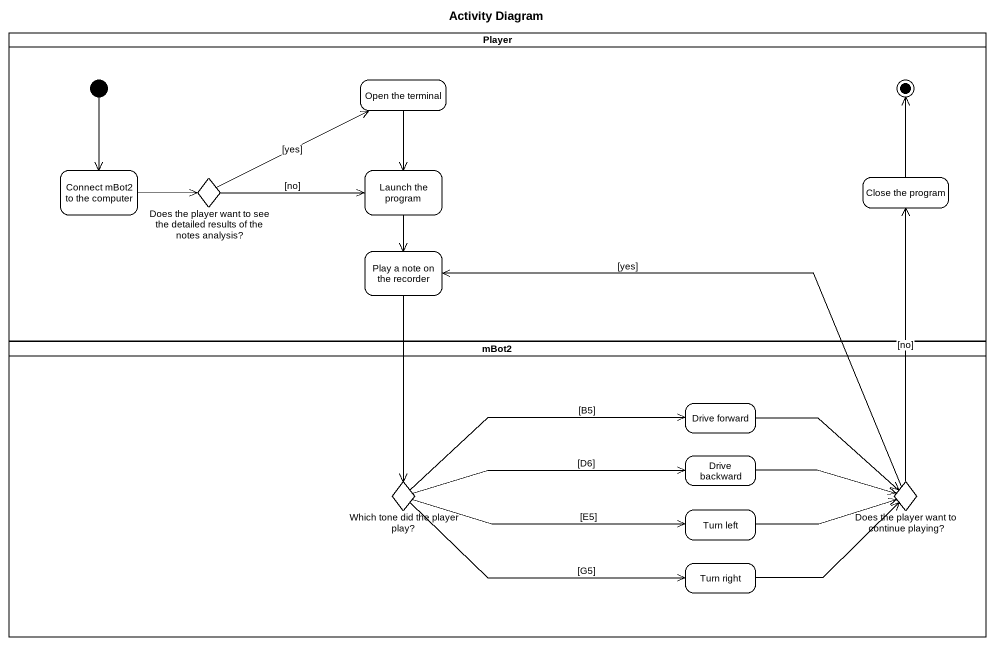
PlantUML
@startuml
title Activity Diagram
hide empty description
state Player <<partition>> {
  state "Open the terminal" as Open_the_terminal
  state "Connect mBot2 to the computer" as Connect_mBot2_to_the
  state "Does the player want to see the detailed results of the notes analysis?" as Does_the_player_want_to_see <<choice>>
  state "Launch the program" as Launch_the_program
  state "Close the program" as Close_the_program
  state "Play a note on the recorder" as Play_a_note_on_the_recorder
  [*] --> Connect_mBot2_to_the
  Close_the_program -up-> [*]
}
state mBot2 <<partition>> {
  state "Drive forward" as Drive_forward
  state "Drive backward" as Drive_backward
  state "Which tone did the player play?" as Which_tone_did_the_player <<choice>>
  state "Does the player want to continue playing?" as Does_the_player_want_to <<choice>>
  state "Turn left" as Turn_left
  state "Turn right" as Turn_right
}
Open_the_terminal --> Launch_the_program
Connect_mBot2_to_the -right-> Does_the_player_want_to_see
Does_the_player_want_to_see -right-> Open_the_terminal : [yes]
Does_the_player_want_to_see -right-> Launch_the_program : [no]
Launch_the_program --> Play_a_note_on_the_recorder
Play_a_note_on_the_recorder --> Which_tone_did_the_player
Drive_forward -right-> Does_the_player_want_to
Drive_backward -right-> Does_the_player_want_to
Which_tone_did_the_player -right-> Drive_forward : [B5]
Which_tone_did_the_player -right-> Drive_backward : [D6]
Which_tone_did_the_player -right-> Turn_left : [E5]
Which_tone_did_the_player -right-> Turn_right : [G5]
Does_the_player_want_to -up-> Close_the_program : [no]
Does_the_player_want_to -left-> Play_a_note_on_the_recorder : [yes]
Turn_left -right-> Does_the_player_want_to
Turn_right -right-> Does_the_player_want_to
@enduml
